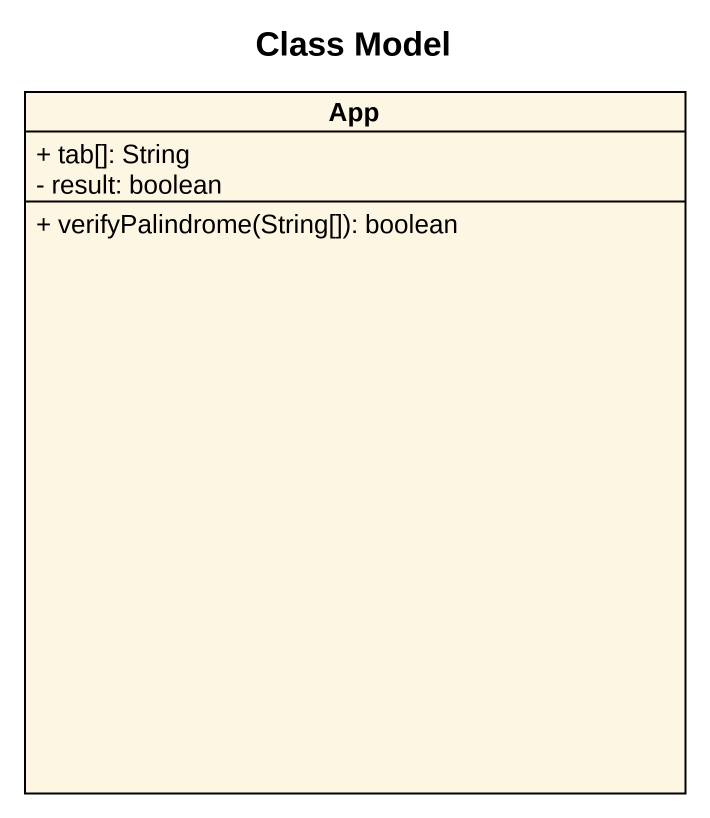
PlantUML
@startuml
title Class Model
hide circle
hide empty members
skinparam classAttributeIconSize 0
class App {
  + tab[]: String
  - result: boolean
  + verifyPalindrome(String[]): boolean
}
@enduml
